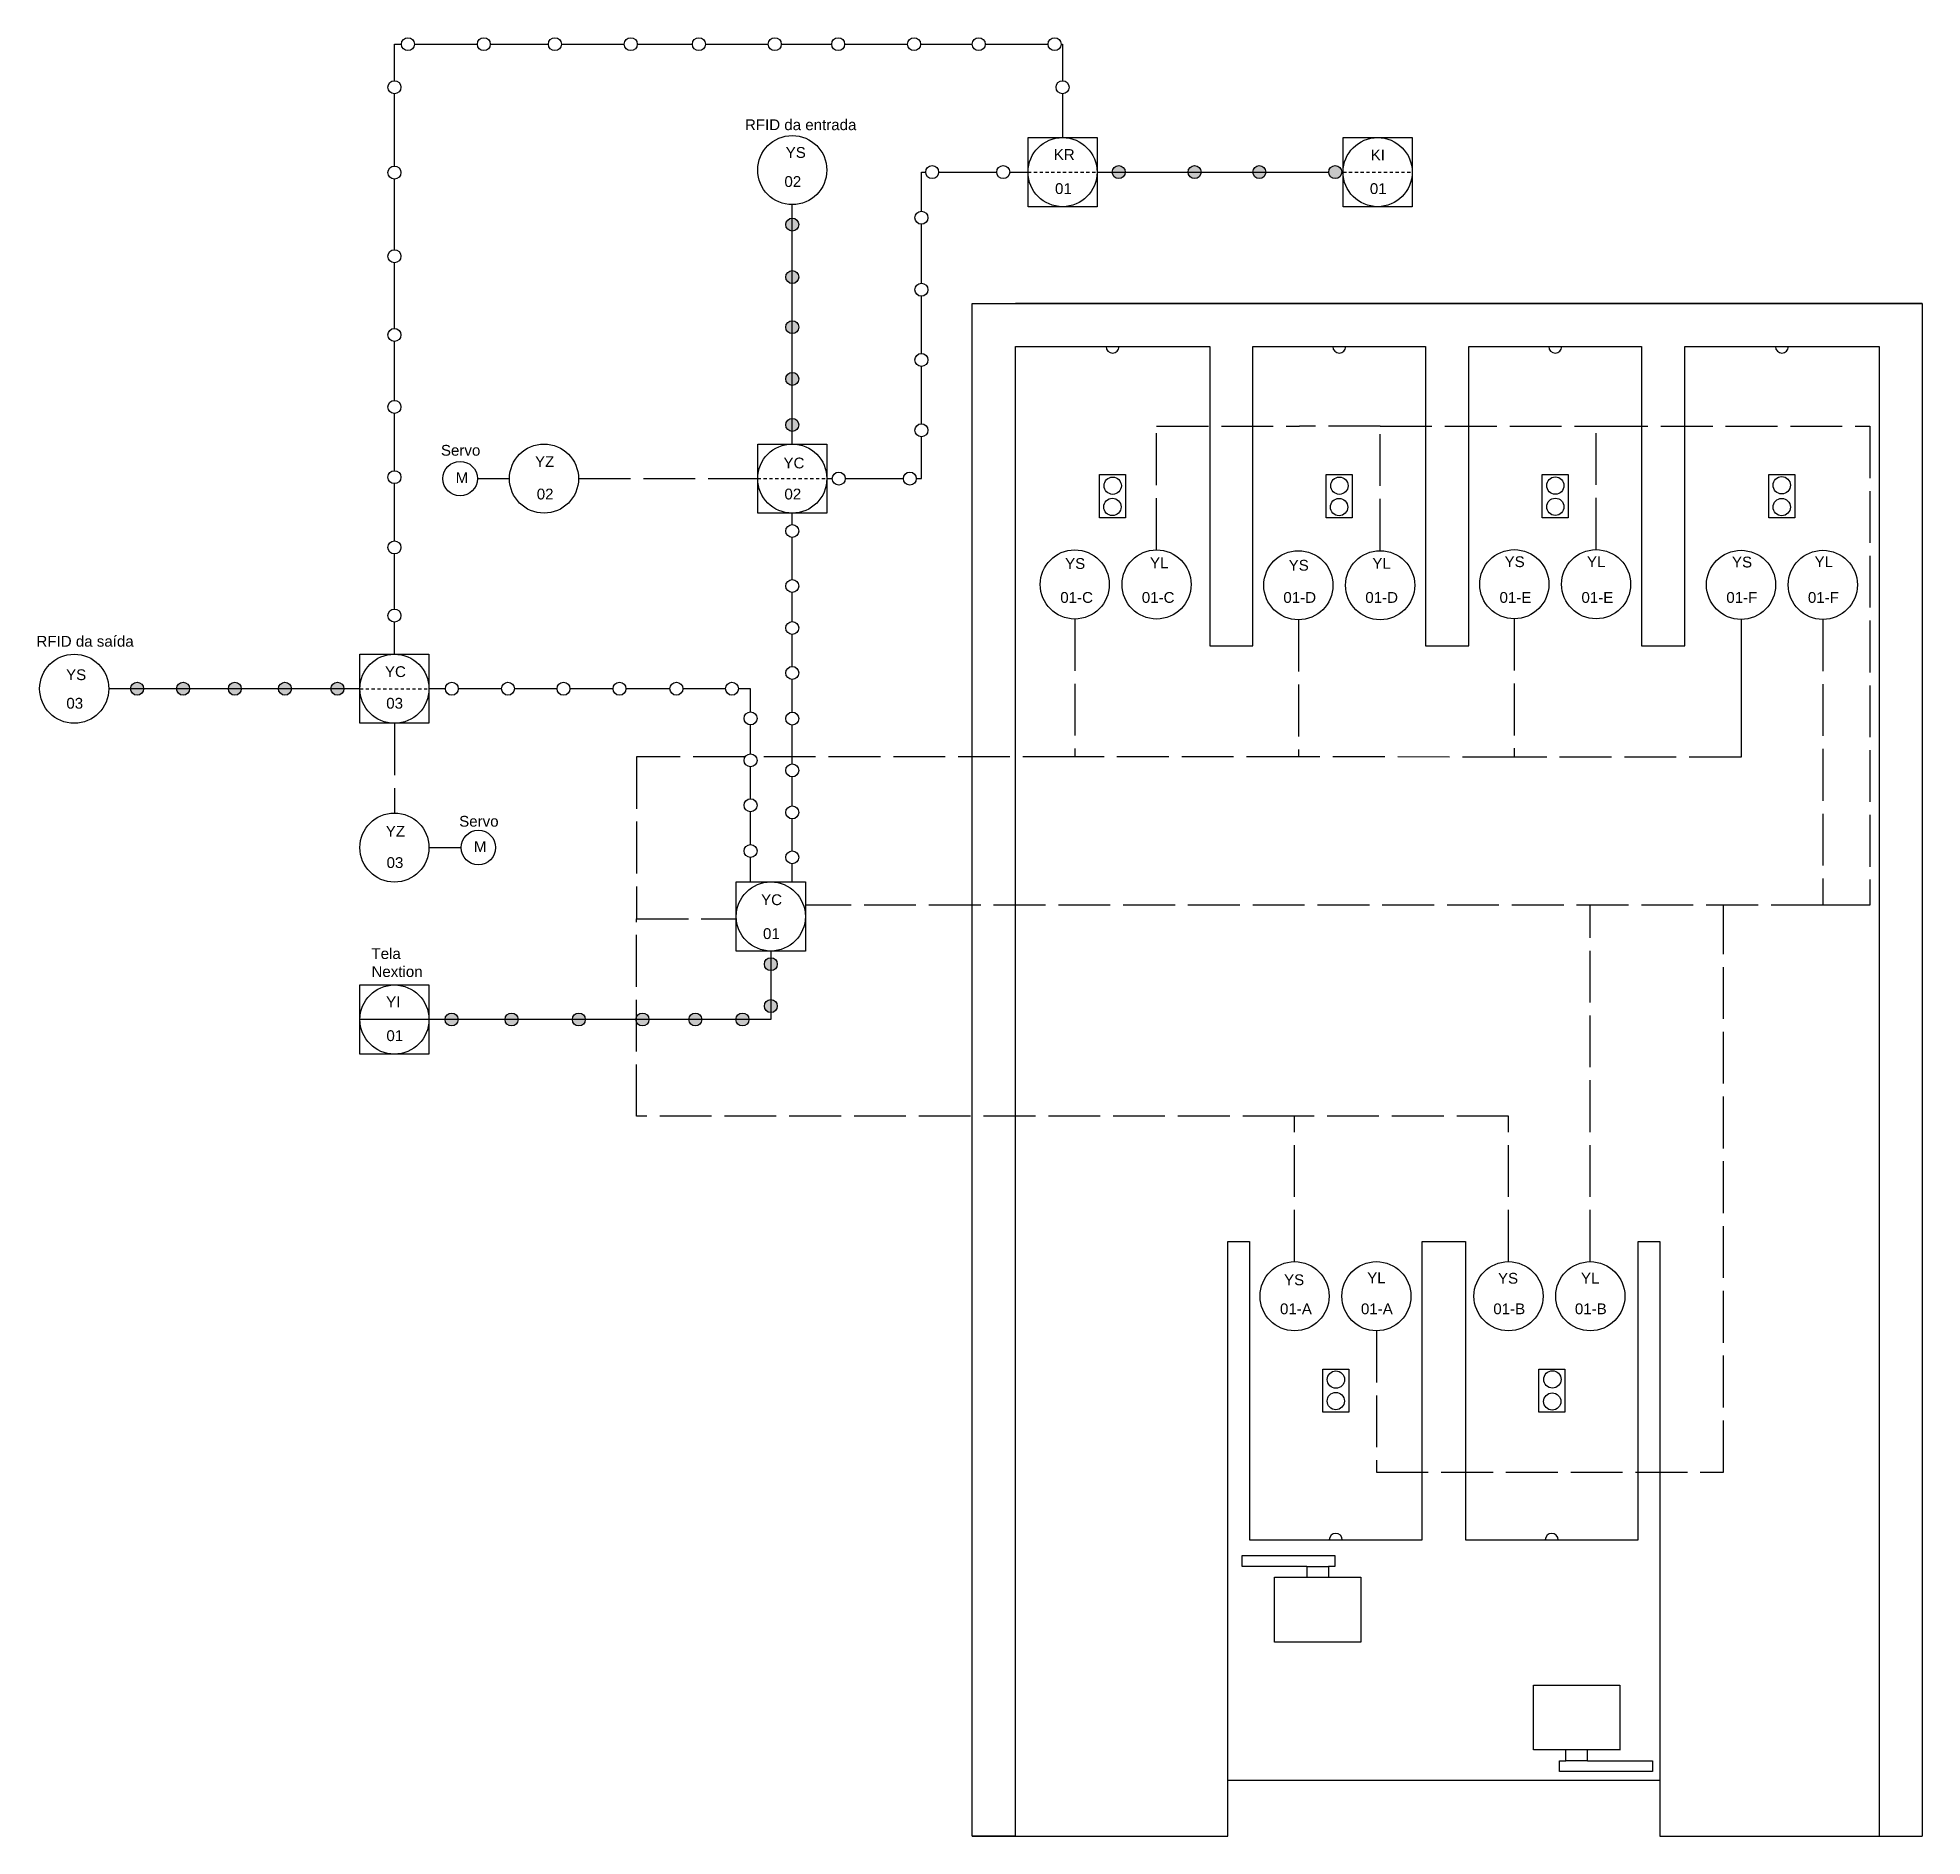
# Model space of a CAD drawing. Header units: millimetres. Extents: x 6 to 442, y 49 to 465.
import ezdxf

# ---------------------------------------------------------------- set-up
doc = ezdxf.new("R2010")
doc.units = ezdxf.units.MM
doc.linetypes.add('ACAD_ISO02W100', pattern=[15, 12, -3])
doc.linetypes.add('JIS_02_0.7', pattern=[1.35, 0.75, -0.6])
for name, color, linetype in [('Linha bolinha preta', 7, 'Continuous'), ('Tracejado', 7, 'ACAD_ISO02W100'), ('Tracejado menor', 7, 'JIS_02_0.7')]:
    doc.layers.add(name, color=color, linetype=linetype)
doc.styles.get("Standard").update_dxf_attribs({"font": 'arial.ttf'})

msp = doc.modelspace()

# ---------------------------------------------------------------- hatches: boundary and pattern name
at = {"layer": 'Linha bolinha preta', "true_color": 0xffffff}
h = msp.add_hatch(color=7, dxfattribs=at)
h.dxf.hatch_style = 1
h.paths.add_polyline_path([(180.4, 377.13), (180.4, 374.13, 0.414214), (181.9, 375.63, 0.414214)])
h.paths.add_polyline_path([(180.4, 377.13, 0.414214), (178.9, 375.63, 0.414214), (180.4, 374.13)])
h.paths.add_polyline_path([(180.4, 387.78, 0.414214), (178.9, 386.28, 0.414214), (180.4, 384.78)])
h.paths.add_polyline_path([(181.9, 386.28, 0.414214), (180.4, 387.78), (180.4, 384.78, 0.414214)])
h.paths.add_polyline_path([(180.4, 399.75, 0.414214), (178.9, 398.25, 0.414214), (180.4, 396.75)])
h.paths.add_polyline_path([(180.4, 399.75), (180.4, 396.75, 0.414214), (181.9, 398.25, 0.414214)])
h.paths.add_polyline_path([(180.4, 411.36, 0.414214), (178.9, 409.86, 0.414214), (180.4, 408.36)])
h.paths.add_polyline_path([(180.4, 411.36), (180.4, 408.36, 0.414214), (181.9, 409.86, 0.414214)])
h.paths.add_polyline_path([(180.4, 423.51, 0.414214), (178.9, 422.01, 0.414214), (180.4, 420.51)])
h.paths.add_polyline_path([(181.9, 422.01, 0.414214), (180.4, 423.51), (180.4, 420.51, 0.414214)])
h = msp.add_hatch(color=7, dxfattribs=at)
h.dxf.hatch_style = 1
h.paths.add_polyline_path([(30.2, 314.53), (27.2, 314.53, 0.414214), (28.7, 313.03, 0.414214)])
h.paths.add_polyline_path([(30.2, 314.53, 0.414214), (28.7, 316.03, 0.414214), (27.2, 314.53)])
h.paths.add_polyline_path([(40.85, 314.53, 0.414214), (39.35, 316.03, 0.414214), (37.85, 314.53)])
h.paths.add_polyline_path([(39.35, 313.03, 0.414214), (40.85, 314.53), (37.85, 314.53, 0.414214)])
h.paths.add_polyline_path([(52.82, 314.53, 0.414214), (51.32, 316.03, 0.414214), (49.82, 314.53)])
h.paths.add_polyline_path([(52.82, 314.53), (49.82, 314.53, 0.414214), (51.32, 313.03, 0.414214)])
h.paths.add_polyline_path([(64.43, 314.53, 0.414214), (62.93, 316.03, 0.414214), (61.43, 314.53)])
h.paths.add_polyline_path([(64.43, 314.53), (61.43, 314.53, 0.414214), (62.93, 313.03, 0.414214)])
h.paths.add_polyline_path([(76.58, 314.53, 0.414214), (75.08, 316.03, 0.414214), (73.58, 314.53)])
h.paths.add_polyline_path([(75.08, 313.03, 0.414214), (76.58, 314.53), (73.58, 314.53, 0.414214)])
h = msp.add_hatch(color=7, dxfattribs=at)
h.dxf.hatch_style = 1
h.paths.add_polyline_path([(175.43, 252.24, 0.414214), (173.93, 250.74, 0.414214), (175.43, 249.24)])
h.paths.add_polyline_path([(176.93, 250.74, 0.414214), (175.43, 252.24), (175.43, 249.24, 0.414214)])
h.paths.add_polyline_path([(175.43, 242.53, 0.414214), (173.93, 241.03, 0.414214), (175.43, 239.53)])
h.paths.add_polyline_path([(176.93, 241.03, 0.414214), (175.43, 242.53), (175.43, 239.53, 0.414214)])
h = msp.add_hatch(color=7, dxfattribs=at)
h.dxf.hatch_style = 1
h.paths.add_polyline_path([(100.02, 237.92), (103.02, 237.92, 1)])
h.paths.add_polyline_path([(103.02, 237.92), (100.02, 237.92, 1)])
h.paths.add_polyline_path([(113.89, 237.92), (116.89, 237.92, 1)])
h.paths.add_polyline_path([(116.89, 237.92), (113.89, 237.92, 1)])
h.paths.add_polyline_path([(129.48, 237.92), (132.48, 237.92, 1)])
h.paths.add_polyline_path([(132.48, 237.92), (129.48, 237.92, 1)])
h.paths.add_polyline_path([(144.33, 238.51), (144.33, 237.92), (147.21, 237.92, 0.816339)])
h.paths.add_polyline_path([(147.21, 237.92), (144.33, 237.92), (144.33, 237.33, 0.816339)])
h.paths.add_polyline_path([(156.45, 237.92), (159.45, 237.92, 1)])
h.paths.add_polyline_path([(159.45, 237.92), (156.45, 237.92, 1)])
h.paths.add_polyline_path([(167.36, 237.92), (170.36, 237.92, 1)])
h.paths.add_polyline_path([(170.36, 237.92), (167.36, 237.92, 1)])
at = {"layer": 'Tracejado', "true_color": 0xffffff}
h = msp.add_hatch(color=7, dxfattribs=at)
h.dxf.hatch_style = 1
h.paths.add_polyline_path([(307.61, 434.16, 1), (304.61, 434.16, 1)])
h.paths.add_polyline_path([(287.04, 434.16), (290.04, 434.16, 1)])
h.paths.add_polyline_path([(290.04, 434.16), (287.04, 434.16, 1)])
h.paths.add_polyline_path([(272.05, 434.16), (275.05, 434.16, 1)])
h.paths.add_polyline_path([(275.05, 434.16), (272.05, 434.16, 1)])
h.paths.add_polyline_path([(254.48, 434.16), (257.48, 434.16, 1)])
h.paths.add_polyline_path([(257.48, 434.16), (254.48, 434.16, 1)])

# ---------------------------------------------------------------- linework, layer by layer
at = {"color": 7, "true_color": 0xffffff}
for p, q in [((88.28, 463.79), (89.91, 463.79)), ((88.28, 455.32), (88.28, 463.79)), ((92.91, 463.79), (107.48, 463.79)), ((110.48, 463.79), (123.93, 463.79)), ((126.93, 463.79), (141.51, 463.79)), ((144.51, 463.79), (157.27, 463.79)), ((160.27, 463.79), (174.84, 463.79)), ((177.84, 463.79), (189.52, 463.79)), ((192.52, 463.79), (207.09, 463.79)), ((210.09, 463.79), (222.07, 463.79)), ((225.07, 463.79), (239.64, 463.79)), ((242.64, 463.79), (242.98, 463.79)), ((242.98, 463.79), (242.98, 455.32)), ((88.28, 435.56), (88.28, 452.32)), ((242.98, 452.32), (242.98, 442.16)), ((234.98, 442.16), (250.98, 442.16)), ((234.98, 426.16), (234.98, 442.16)), ((250.98, 442.16), (250.98, 426.16)), ((307.94, 442.16), (323.94, 442.16)), ((307.94, 426.16), (307.94, 442.16)), ((323.94, 442.16), (323.94, 426.16)), ((88.28, 416.18), (88.28, 432.56)), ((214.29, 434.16), (227.74, 434.16)), ((230.74, 434.16), (231.93, 434.16)), ((250.98, 434.16), (295.87, 434.16)), ((257.48, 434.16), (272.05, 434.16)), ((275.05, 434.16), (287.04, 434.16)), ((290.04, 434.16), (304.61, 434.16)), ((307.61, 434.16), (307.94, 434.16)), ((250.98, 426.16), (234.98, 426.16)), ((323.94, 426.16), (307.94, 426.16)), ((210.3, 408.43), (210.3, 422.1)), ((88.28, 397.96), (88.28, 413.18)), ((210.3, 392.16), (210.3, 405.43)), ((222.05, 403.76), (442.05, 403.76)), ((222.05, 48.76), (222.05, 403.76)), ((222.05, 403.76), (442.05, 403.76)), ((442.05, 403.76), (232.05, 403.76)), ((442.05, 403.76), (442.05, 48.76)), ((88.28, 381.3), (88.28, 394.96)), ((232.05, 48.76), (232.05, 393.76)), ((232.05, 393.76), (277.05, 393.76)), ((232.05, 393.76), (277.05, 393.76)), ((232.05, 393.76), (254.55, 393.76)), ((277.05, 393.76), (277.05, 324.46)), ((287.05, 324.46), (287.05, 393.76)), ((287.05, 393.76), (327.05, 393.76)), ((287.05, 393.76), (327.05, 393.76)), ((287.05, 393.76), (307.05, 393.76)), ((327.05, 393.76), (327.05, 324.46)), ((337.05, 324.46), (337.05, 393.76)), ((337.05, 393.76), (377.05, 393.76)), ((337.05, 393.76), (377.05, 393.76)), ((337.05, 393.76), (357.05, 393.76)), ((377.05, 393.76), (377.05, 324.46)), ((387.05, 324.46), (387.05, 393.76)), ((387.05, 393.76), (432.05, 393.76)), ((387.05, 393.76), (409.55, 393.76)), ((432.05, 393.76), (432.05, 48.76)), ((210.3, 375.88), (210.3, 389.16)), ((88.28, 365.02), (88.28, 378.3)), ((172.4, 371.18), (188.4, 371.18)), ((172.4, 355.18), (172.4, 371.18)), ((188.4, 371.18), (188.4, 355.18)), ((192.66, 363.18), (206.12, 363.18)), ((209.12, 363.18), (210.3, 363.18)), ((251.55, 354.11), (251.55, 364.11)), ((251.55, 364.11), (254.55, 364.11)), ((254.55, 364.11), (257.55, 364.11)), ((257.55, 364.11), (257.55, 354.11)), ((304.05, 354.11), (304.05, 364.11)), ((304.05, 364.11), (307.05, 364.11)), ((307.05, 364.11), (310.05, 364.11)), ((310.05, 364.11), (310.05, 354.11)), ((354.05, 354.11), (354.05, 364.11)), ((354.05, 364.11), (357.05, 364.11)), ((357.05, 364.11), (360.05, 364.11)), ((360.05, 364.11), (360.05, 354.11)), ((406.55, 354.11), (406.55, 364.11)), ((406.55, 364.11), (409.55, 364.11)), ((409.55, 364.11), (412.55, 364.11)), ((412.55, 364.11), (412.55, 354.11)), ((88.28, 348.74), (88.28, 362.02)), ((188.4, 355.18), (172.4, 355.18)), ((257.55, 354.11), (251.55, 354.11)), ((310.05, 354.11), (304.05, 354.11)), ((360.05, 354.11), (354.05, 354.11)), ((412.55, 354.11), (406.55, 354.11)), ((88.28, 332.97), (88.28, 345.74)), ((88.28, 322.53), (88.28, 329.97)), ((400.08, 330.58), (400.08, 298.69)), ((277.05, 324.46), (287.05, 324.46)), ((327.05, 324.46), (337.05, 324.46)), ((377.05, 324.46), (387.05, 324.46)), ((80.28, 322.53), (96.28, 322.53)), ((80.28, 306.53), (80.28, 322.53)), ((96.28, 322.53), (96.28, 306.53)), ((96.28, 306.53), (80.28, 306.53)), ((167.43, 269.78), (183.43, 269.78)), ((167.43, 253.78), (167.43, 269.78)), ((183.43, 269.78), (183.43, 253.78)), ((429.88, 264.43), (419.02, 264.43)), ((183.43, 253.78), (167.43, 253.78)), ((80.28, 245.92), (96.28, 245.92)), ((80.28, 229.92), (80.28, 245.92)), ((96.28, 245.92), (96.28, 229.92)), ((96.28, 237.92), (80.28, 237.92)), ((96.28, 229.92), (80.28, 229.92)), ((281.25, 61.76), (281.25, 186.51)), ((281.25, 186.51), (286.25, 186.51)), ((286.25, 186.51), (286.25, 117.41)), ((326.25, 117.41), (326.25, 186.51)), ((326.25, 186.51), (336.25, 186.51)), ((336.25, 186.51), (336.25, 117.41)), ((376.25, 117.41), (376.25, 186.51)), ((376.25, 186.51), (381.25, 186.51)), ((381.25, 186.51), (381.25, 61.76)), ((303.25, 146.96), (303.25, 156.96)), ((303.25, 156.96), (306.25, 156.96)), ((306.25, 156.96), (309.25, 156.96)), ((309.25, 156.96), (309.25, 146.96)), ((353.25, 146.96), (353.25, 156.96)), ((353.25, 156.96), (356.25, 156.96)), ((356.25, 156.96), (359.25, 156.96)), ((359.25, 156.96), (359.25, 146.96)), ((309.25, 146.96), (303.25, 146.96)), ((359.25, 146.96), (353.25, 146.96)), ((284.55, 111.26), (284.55, 113.76)), ((284.55, 113.76), (304.55, 113.76)), ((286.25, 117.41), (326.25, 117.41)), ((304.55, 113.76), (306.05, 113.76)), ((304.75, 117.41), (306.25, 117.41)), ((306.05, 113.76), (306.05, 111.26)), ((336.25, 117.41), (376.25, 117.41)), ((336.25, 117.41), (356.25, 117.41)), ((299.55, 111.26), (284.55, 111.26)), ((299.55, 111.26), (299.55, 108.76)), ((299.55, 111.26), (304.55, 111.26)), ((304.55, 111.26), (304.55, 108.76)), ((306.05, 111.26), (304.55, 111.26)), ((292.05, 93.76), (292.05, 108.78)), ((292.05, 108.76), (312.05, 108.76)), ((312.05, 108.76), (312.05, 93.76)), ((312.05, 93.76), (292.05, 93.76)), ((352.05, 68.76), (352.05, 83.76)), ((352.05, 83.76), (372.05, 83.76)), ((372.05, 83.76), (372.05, 68.75)), ((372.05, 68.76), (352.05, 68.76)), ((358.05, 63.76), (358.05, 66.26)), ((358.05, 66.26), (359.55, 66.26)), ((359.55, 66.26), (359.55, 68.76)), ((364.55, 66.26), (359.55, 66.26)), ((364.55, 66.26), (364.55, 68.76)), ((364.55, 66.26), (379.55, 66.26)), ((379.55, 66.26), (379.55, 63.76)), ((281.25, 48.76), (281.25, 61.76)), ((281.25, 61.76), (381.25, 61.76)), ((359.55, 63.76), (358.05, 63.76)), ((379.55, 63.76), (359.55, 63.76)), ((381.25, 61.76), (381.25, 48.76)), ((232.05, 48.76), (222.05, 48.76)), ((222.05, 48.76), (281.25, 48.76)), ((381.25, 48.76), (391.25, 48.76)), ((391.25, 48.76), (442.05, 48.76))]:
    msp.add_line(p, q, dxfattribs=at)
for centre, radius in [((91.41, 463.79), 1.5), ((108.98, 463.79), 1.5), ((125.43, 463.79), 1.5), ((143.01, 463.79), 1.5), ((158.77, 463.79), 1.5), ((176.34, 463.79), 1.5), ((191.02, 463.79), 1.5), ((208.59, 463.79), 1.5), ((223.57, 463.79), 1.5), ((241.14, 463.79), 1.5), ((88.28, 453.82), 1.5), ((242.98, 453.82), 1.5), ((180.4, 434.64), 8), ((242.98, 434.16), 8), ((315.94, 434.16), 8), ((88.28, 434.06), 1.5), ((212.79, 434.16), 1.5), ((229.24, 434.16), 1.5), ((255.98, 434.16), 1.5), ((273.55, 434.16), 1.5), ((288.54, 434.16), 1.5), ((306.11, 434.16), 1.5), ((210.3, 423.6), 1.5), ((88.28, 414.68), 1.5), ((210.3, 406.93), 1.5), ((88.28, 396.46), 1.5), ((210.3, 390.66), 1.5), ((88.28, 379.8), 1.5), ((210.3, 374.38), 1.5), ((122.91, 363.18), 8), ((180.4, 363.18), 8), ((103.48, 363.18), 4), ((88.28, 363.52), 1.5), ((191.16, 363.18), 1.5), ((207.62, 363.18), 1.5), ((254.59, 361.54), 2), ((307.08, 361.54), 2), ((357.08, 361.57), 2), ((409.5, 361.65), 2), ((254.52, 356.62), 2), ((307, 356.59), 2), ((357.08, 356.65), 2), ((409.5, 356.58), 2), ((88.28, 347.24), 1.5), ((245.81, 338.67), 8), ((264.75, 338.67), 8), ((297.58, 338.48), 8), ((316.52, 338.48), 8), ((347.58, 338.73), 8), ((366.52, 338.73), 8), ((400.08, 338.58), 8), ((419.02, 338.58), 8), ((88.28, 331.47), 1.5), ((14.13, 314.53), 8), ((88.28, 314.53), 8), ((88.28, 277.74), 8), ((107.71, 277.74), 4), ((175.43, 261.78), 8), ((88.28, 237.92), 8), ((296.7, 173.85), 8), ((315.65, 173.85), 8), ((346.24, 173.85), 8), ((365.18, 173.85), 8), ((306.27, 154.53), 2), ((356.41, 154.57), 2), ((306.25, 149.56), 2), ((356.36, 149.46), 2)]:
    msp.add_circle(centre, radius, dxfattribs=at)
for centre, start, end in [((254.55, 393.76), 180, 0), ((307.05, 393.76), 180, 0), ((357.05, 393.76), 180, 0), ((409.55, 393.76), 180, 0), ((306.25, 117.41), 0, 180), ((356.25, 117.41), 0, 180)]:
    msp.add_arc(centre, 1.5, start, end, dxfattribs=at)
at = {"layer": 'Linha bolinha preta', "color": 7, "true_color": 0xffffff}
for p, q in [((210.3, 434.16), (211.29, 434.16)), ((210.3, 425.1), (210.3, 434.16)), ((214.29, 434.16), (227.74, 434.16)), ((230.74, 434.16), (234.98, 434.16)), ((180.4, 371.18), (180.4, 426.64)), ((210.3, 408.43), (210.3, 422.1)), ((210.3, 392.16), (210.3, 405.43)), ((210.3, 375.88), (210.3, 389.16)), ((210.3, 363.18), (210.3, 372.88)), ((188.4, 363.18), (189.66, 363.18)), ((192.66, 363.18), (206.12, 363.18)), ((209.12, 363.18), (210.3, 363.18)), ((180.4, 352.55), (180.4, 355.18)), ((180.4, 339.81), (180.4, 349.55)), ((180.4, 330.09), (180.4, 336.81)), ((180.4, 319.68), (180.4, 327.09)), ((80.28, 314.53), (22.13, 314.53)), ((100.07, 314.53), (96.28, 314.53)), ((113.07, 314.53), (103.07, 314.53)), ((125.92, 314.53), (116.07, 314.53)), ((138.89, 314.53), (128.92, 314.53)), ((152.06, 314.53), (141.89, 314.53)), ((164.94, 314.53), (155.06, 314.53)), ((170.73, 314.53), (167.94, 314.53)), ((170.73, 309.16), (170.73, 314.53)), ((180.4, 309.1), (180.4, 316.68)), ((170.73, 299.44), (170.73, 306.16)), ((180.4, 297.11), (180.4, 306.1)), ((170.73, 289.03), (170.73, 296.44)), ((180.4, 287.39), (180.4, 294.11)), ((170.73, 278.45), (170.73, 286.03)), ((180.4, 276.98), (180.4, 284.39)), ((170.73, 269.78), (170.73, 275.45)), ((180.4, 269.78), (180.4, 273.98)), ((175.43, 253.78), (175.43, 237.92)), ((175.43, 237.92), (96.28, 237.92))]:
    msp.add_line(p, q, dxfattribs=at)
for centre in [(180.4, 422.01), (180.4, 409.86), (180.4, 398.25), (180.4, 386.28), (180.4, 375.63), (180.4, 351.05), (180.4, 338.31), (180.4, 328.59), (180.4, 318.18), (28.7, 314.53), (39.35, 314.53), (51.32, 314.53), (62.93, 314.53), (75.08, 314.53), (101.57, 314.53), (101.57, 314.53), (101.57, 314.53), (101.57, 314.53), (114.57, 314.53), (127.42, 314.53), (140.39, 314.53), (153.56, 314.53), (166.44, 314.53), (170.73, 307.66), (180.4, 307.6), (170.73, 297.94), (180.4, 295.61), (170.73, 287.53), (180.4, 285.89), (170.73, 276.95), (180.4, 275.48), (175.43, 250.74), (175.43, 241.03), (101.52, 237.92), (115.39, 237.92), (130.98, 237.92), (145.71, 237.92), (157.95, 237.92), (168.86, 237.92)]:
    msp.add_circle(centre, 1.5, dxfattribs=at)
at = {"layer": 'Tracejado', "color": 7, "true_color": 0xffffff}
for p, q in [((264.75, 346.67), (264.75, 375.31)), ((264.75, 375.31), (297.81, 375.31)), ((316.52, 375.31), (297.81, 375.31)), ((316.52, 346.48), (316.52, 375.31)), ((316.52, 375.31), (366.52, 375.31)), ((366.52, 346.73), (366.52, 375.31)), ((366.52, 375.31), (429.88, 375.31)), ((429.88, 375.31), (429.88, 264.43)), ((107.48, 363.18), (114.91, 363.18)), ((130.91, 363.18), (172.4, 363.18)), ((245.81, 330.67), (245.81, 298.74)), ((297.58, 330.48), (297.58, 298.74)), ((347.58, 330.73), (347.58, 298.69)), ((419.02, 330.58), (419.02, 264.43)), ((88.28, 306.53), (88.28, 285.74)), ((144.33, 298.74), (144.33, 261.22)), ((169.46, 298.74), (144.33, 298.74)), ((245.81, 298.74), (171.99, 298.74)), ((297.58, 298.74), (245.81, 298.74)), ((347.58, 298.69), (297.58, 298.74)), ((400.08, 298.69), (347.58, 298.69)), ((96.28, 277.74), (103.71, 277.74)), ((419.02, 264.43), (183.43, 264.43)), ((365.18, 181.85), (365.18, 264.43)), ((396.01, 133.08), (396.01, 264.43)), ((144.33, 261.22), (167.43, 261.22)), ((144.33, 215.5), (144.33, 261.22)), ((296.7, 215.5), (144.33, 215.5)), ((296.7, 181.85), (296.7, 215.5)), ((346.24, 215.5), (296.7, 215.5)), ((346.24, 181.85), (346.24, 215.5)), ((315.65, 165.85), (315.65, 133.08)), ((315.65, 133.08), (396.01, 133.08))]:
    msp.add_line(p, q, dxfattribs=at)
at = {"layer": 'Tracejado menor', "color": 7, "true_color": 0xffffff}
for p, q in [((234.98, 434.16), (250.98, 434.16)), ((307.94, 434.16), (323.94, 434.16)), ((172.4, 363.18), (188.4, 363.18)), ((80.28, 314.53), (96.28, 314.53))]:
    msp.add_line(p, q, dxfattribs=at)

# ---------------------------------------------------------------- texts
at = {"color": 7, "true_color": 0xffffff, "char_height": 2.5, "attachment_point": 1}
for s, width, insert in [('YS', 15.1761, (178.87, 439.96)), ('02', 6.4631, (178.58, 433.23)), ('01', 4.4221, (241.24, 431.59)), ('01', 4.4221, (314.13, 431.59)), ('YZ', 15.1761, (120.83, 368.38)), ('02', 6.4631, (121.23, 360.86)), ('02', 6.4631, (178.58, 360.86)), ('YS', 0.5916, (243.57, 344.77)), ('YL', 15.1761, (263.22, 344.93)), ('YL', 15.1761, (314.72, 344.8)), ('YS', 0.5916, (345.33, 345.19)), ('YL', 15.1761, (364.4, 345.19)), ('YS', 0.5916, (397.98, 345.11)), ('YL', 15.1761, (417.1, 345.19)), ('YS', 0.5916, (295.33, 344.37)), ('01-C', 0.1366, (242.45, 336.91)), ('01-C', 0.1366, (261.33, 336.91)), ('01-D', 0.1366, (294.11, 336.91)), ('01-D', 0.1366, (313.09, 336.91)), ('01-E', 0.1366, (344.16, 336.91)), ('01-E', 0.1366, (363.13, 336.91)), ('01-F', 0.1366, (396.68, 336.91)), ('01-F', 0.1366, (415.56, 336.91)), ('03', 4.5473, (12.32, 312.41)), ('03', 4.5473, (86.38, 312.41)), ('YZ', 15.1761, (86.27, 282.77)), ('03', 4.5473, (86.46, 275.51)), ('YC', 20.2677, (173.18, 266.91)), ('01', 4.3195, (173.62, 259.06)), ('Tela Nextion', 9.5843, (82.96, 254.44)), ('YS', 0.5916, (294.27, 178.89)), ('YL', 15.1761, (313.52, 179.36)), ('YS', 0.5916, (343.8, 179.25)), ('YL', 15.1761, (363.01, 179.28)), ('01-A', 0.1366, (293.33, 172.17)), ('01-A', 0.1366, (312.07, 172.17)), ('01-B', 2.5, (342.72, 172.17)), ('01-B', 0.1366, (361.61, 172.17))]:
    msp.add_mtext_dynamic_manual_height_columns(s, width=width, gutter_width=12.5, heights=[0], dxfattribs=dict(at, insert=insert))
at = {"color": 7, "true_color": 0xffffff, "insert": (86.42, 235.43), "char_height": 2.5, "attachment_point": 1}
msp.add_mtext('01', dxfattribs=at)
at = {"layer": 'Linha bolinha preta', "color": 7, "true_color": 0xffffff, "char_height": 2.5, "attachment_point": 1}
for s, width, insert in [('KR', 5.6696, (240.94, 439.49)), ('KI', 5.6696, (314.33, 439.39)), ('YC', 5.6696, (178.36, 368.05)), ('YS', 40.6875, (12.25, 319.02)), ('YC', 5.6696, (86.08, 319.73)), ('YI', 31.6267, (86.35, 243.25))]:
    msp.add_mtext_dynamic_manual_height_columns(s, width=width, gutter_width=12.5, heights=[0], dxfattribs=dict(at, insert=insert))
at = {"layer": 'Tracejado', "color": 7, "true_color": 0xffffff, "char_height": 2.5, "attachment_point": 1}
for s, width, insert in [('RFID da entrada', 39.6112, (169.44, 446.38)), ('Servo', 9.8384, (99.04, 370.99)), ('M', 16.6746, (102.45, 364.65)), ('RFID da saída', 39.6112, (5.39, 326.76)), ('Servo', 9.8384, (103.27, 285.08)), ('M', 16.6746, (106.68, 279.21))]:
    msp.add_mtext_dynamic_manual_height_columns(s, width=width, gutter_width=12.5, heights=[0], dxfattribs=dict(at, insert=insert))

doc.saveas('drawing.dxf')
